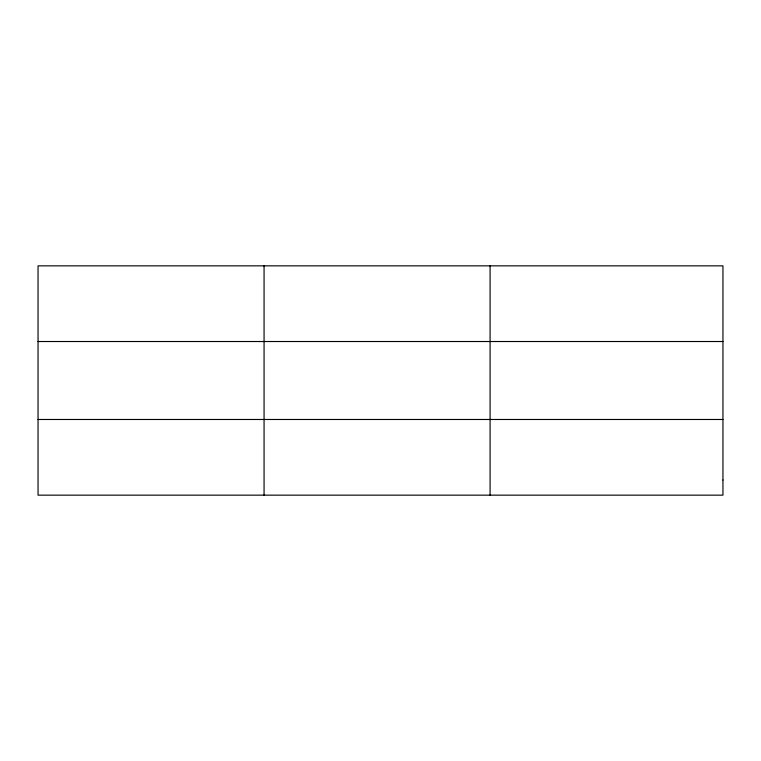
<?xml version="1.0" encoding="UTF-8"?>
<svg xmlns="http://www.w3.org/2000/svg" width="761" height="761" viewBox="0 0 761 761"><rect width="100%" height="100%" fill="white"/><g stroke="black" fill="none" stroke-linecap="round" stroke-linejoin="round"><path stroke-width="1.14" d="M264.067 265.846L264.067 495.154M490.084 265.846L490.084 495.154M38.05 341.518L722.95 341.518M38.05 419.482L722.95 419.482M722.95 480.02L722.95 495.154L38.05 495.154L38.05 265.846L722.95 265.846L722.95 480.02"/></g></svg>
